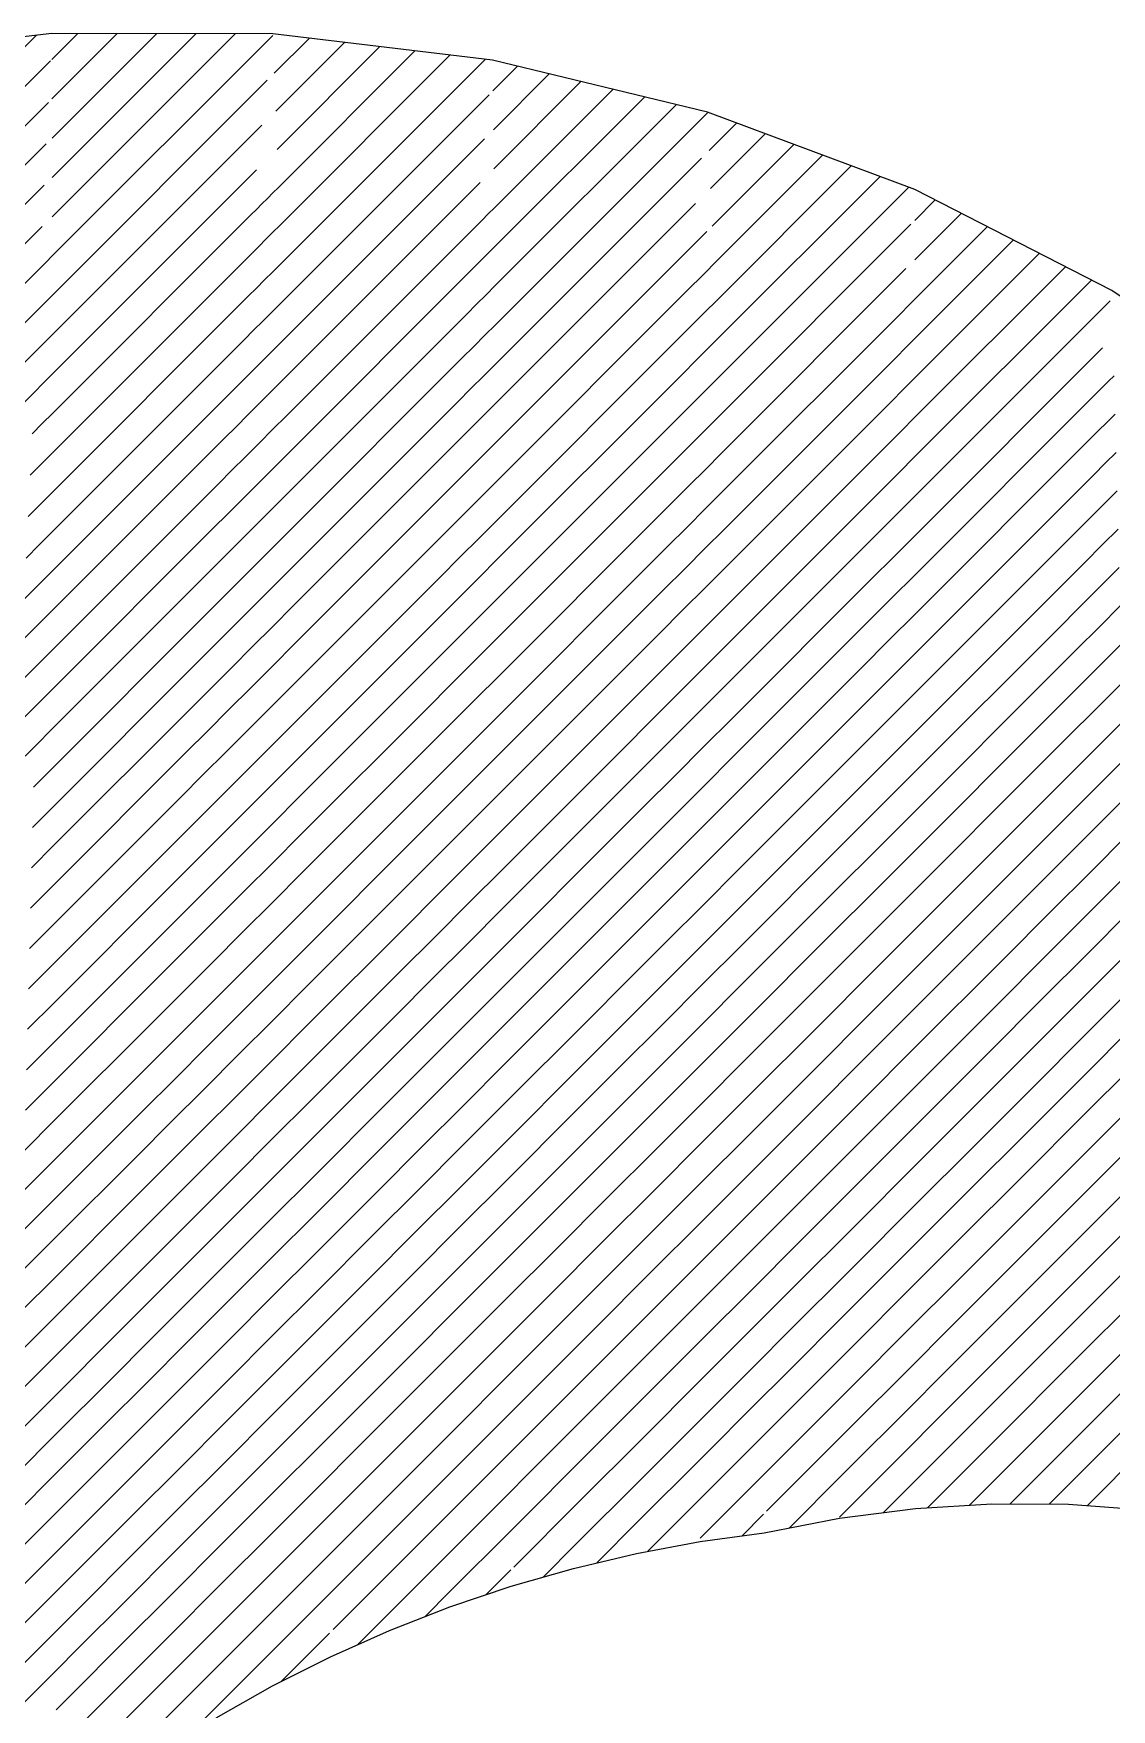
# Model space of a CAD drawing. Extents: x 0 to 13080, y 0 to 6750.
# Drawn here: x 12356.2 to 12370.71, y 1185.75 to 1208.31 of the extents above; entities that cross this region are included whole.
import ezdxf

# ---------------------------------------------------------------- set-up
doc = ezdxf.new("R2010")
doc.units = 0
doc.header["$MEASUREMENT"] = 0
doc.layers.add('MTH-CARIMBO-TXT1', color=1, linetype='CONTINUOUS')

msp = doc.modelspace()

# ---------------------------------------------------------------- linework, layer by layer
at = {"layer": 'MTH-CARIMBO-TXT1', "linetype": 'Continuous'}
for p, q in [((12353.640046, 1205.691481), (12356.239078, 1208.290514)), ((12356.443226, 1207.964332), (12356.792726, 1208.313831)), ((12356.444655, 1207.43543), (12357.322297, 1208.313072)), ((12356.446084, 1206.906529), (12357.851868, 1208.312314)), ((12356.447513, 1206.377628), (12358.38144, 1208.311555)), ((12356.448942, 1205.848727), (12358.911011, 1208.310796)), ((12356.45037, 1205.319825), (12359.418624, 1208.288079)), ((12359.440071, 1207.779195), (12359.911991, 1208.251116)), ((12359.458204, 1207.266999), (12360.385446, 1208.194241)), ((12353.674167, 1205.195272), (12356.424175, 1207.945281)), ((12359.476337, 1206.754802), (12360.858901, 1208.137365)), ((12359.494471, 1206.242605), (12361.332356, 1208.08049)), ((12359.512604, 1205.730408), (12361.80581, 1208.023615)), ((12359.530737, 1205.218212), (12362.279265, 1207.96674)), ((12362.384056, 1207.5412), (12362.71598, 1207.873124)), ((12362.390449, 1207.017264), (12363.142888, 1207.769702)), ((12356.451799, 1204.790924), (12359.345883, 1207.685008)), ((12359.548871, 1204.706015), (12362.331657, 1207.488801)), ((12362.396843, 1206.493327), (12363.569797, 1207.666281)), ((12362.403236, 1205.96939), (12363.996705, 1207.562859)), ((12353.708287, 1204.699062), (12356.396815, 1207.387591)), ((12362.409629, 1205.445453), (12364.423614, 1207.459438)), ((12362.416023, 1204.921517), (12364.850522, 1207.356016)), ((12356.453228, 1204.262023), (12359.273141, 1207.081936)), ((12362.422416, 1204.39758), (12365.273655, 1207.248818)), ((12365.294761, 1206.739595), (12365.663778, 1207.108612)), ((12353.742408, 1204.202853), (12356.369455, 1206.829901)), ((12359.567004, 1204.193818), (12362.271665, 1206.89848)), ((12365.315111, 1206.229615), (12366.050424, 1206.964928)), ((12365.335461, 1205.719634), (12366.43707, 1206.821244)), ((12362.428809, 1203.873643), (12365.192097, 1206.636931)), ((12365.35581, 1205.209654), (12366.823717, 1206.67756)), ((12356.454657, 1203.733121), (12359.2004, 1206.478865)), ((12365.37616, 1204.699673), (12367.210363, 1206.533876)), ((12365.39651, 1204.189693), (12367.597009, 1206.390192)), ((12353.776528, 1203.706643), (12356.342096, 1206.272211)), ((12359.346464, 1206.094599), (12359.420742, 1206.168876)), ((12359.420742, 1206.168876), (12359.494471, 1206.242605)), ((12359.585137, 1203.681622), (12362.211674, 1206.308158)), ((12365.41686, 1203.679713), (12367.983655, 1206.246508)), ((12359.127658, 1205.875793), (12359.199157, 1205.947291)), ((12359.199157, 1205.947291), (12359.272351, 1206.020485)), ((12359.272351, 1206.020485), (12359.346464, 1206.094599)), ((12362.321886, 1205.88804), (12362.403236, 1205.96939)), ((12362.435203, 1203.349706), (12365.11054, 1206.025044)), ((12368.06684, 1205.799363), (12368.341945, 1206.074468)), ((12353.810649, 1203.210434), (12356.314736, 1205.714521)), ((12356.456086, 1203.20422), (12359.127658, 1205.875793)), ((12359.420609, 1205.638414), (12359.512604, 1205.730408)), ((12359.603271, 1203.169425), (12362.151683, 1205.717837)), ((12362.151683, 1205.717837), (12362.237811, 1205.803965)), ((12362.237811, 1205.803965), (12362.321886, 1205.88804)), ((12365.437209, 1203.169732), (12368.014029, 1205.746552)), ((12368.067046, 1205.269239), (12368.692481, 1205.894674)), ((12368.067252, 1204.739115), (12369.043017, 1205.71488)), ((12359.144128, 1205.361933), (12359.235456, 1205.45326)), ((12359.235456, 1205.45326), (12359.32793, 1205.545735)), ((12359.32793, 1205.545735), (12359.420609, 1205.638414)), ((12365.028983, 1205.413156), (12365.112367, 1205.49654)), ((12365.112367, 1205.49654), (12365.191441, 1205.575615)), ((12365.191441, 1205.575615), (12365.265873, 1205.650047)), ((12368.067458, 1204.208991), (12369.393554, 1205.535086)), ((12356.287376, 1205.156831), (12356.367365, 1205.23682)), ((12356.367365, 1205.23682), (12356.45037, 1205.319825)), ((12356.457514, 1202.675319), (12359.054917, 1205.272721)), ((12359.054917, 1205.272721), (12359.144128, 1205.361933)), ((12362.091691, 1205.127515), (12362.200549, 1205.236373)), ((12362.200549, 1205.236373), (12362.306811, 1205.342635)), ((12362.306811, 1205.342635), (12362.409629, 1205.445453)), ((12362.441596, 1202.82577), (12365.028983, 1205.413156)), ((12368.067665, 1203.678867), (12369.74409, 1205.355293)), ((12353.844769, 1202.714224), (12356.287376, 1205.156831)), ((12359.309396, 1204.996871), (12359.420477, 1205.107951)), ((12359.420477, 1205.107951), (12359.530737, 1205.218212)), ((12359.621404, 1202.657228), (12362.091691, 1205.127515)), ((12365.058535, 1204.912379), (12365.163903, 1205.017747)), ((12365.163903, 1205.017747), (12365.263084, 1205.116928)), ((12365.263084, 1205.116928), (12365.35581, 1205.209654)), ((12365.457559, 1202.659752), (12367.946983, 1205.149176)), ((12368.067871, 1203.148744), (12370.094626, 1205.175499)), ((12356.354134, 1204.693258), (12356.451799, 1204.790924)), ((12358.982176, 1204.66965), (12359.0891, 1204.776574)), ((12359.0891, 1204.776574), (12359.198561, 1204.886035)), ((12359.198561, 1204.886035), (12359.309396, 1204.996871)), ((12362.163287, 1204.668781), (12362.291736, 1204.79723)), ((12362.291736, 1204.79723), (12362.416023, 1204.921517)), ((12362.447989, 1202.301833), (12364.947425, 1204.801269)), ((12364.947425, 1204.801269), (12365.058535, 1204.912379)), ((12368.068077, 1202.61862), (12370.445162, 1204.995705)), ((12353.87889, 1202.218015), (12356.260016, 1204.599141)), ((12356.260016, 1204.599141), (12356.354134, 1204.693258)), ((12356.458943, 1202.146418), (12358.982176, 1204.66965)), ((12359.290862, 1204.448006), (12359.420345, 1204.577489)), ((12359.420345, 1204.577489), (12359.548871, 1204.706015)), ((12362.0317, 1204.537194), (12362.163287, 1204.668781)), ((12365.136365, 1204.459879), (12365.260295, 1204.583809)), ((12365.260295, 1204.583809), (12365.37616, 1204.699673)), ((12365.477909, 1202.149772), (12367.879937, 1204.5518)), ((12367.879937, 1204.5518), (12367.977654, 1204.649517)), ((12367.977654, 1204.649517), (12368.067252, 1204.739115)), ((12368.068283, 1202.088496), (12370.694557, 1204.71477)), ((12359.161666, 1204.31881), (12359.290862, 1204.448006)), ((12359.639538, 1202.145031), (12362.0317, 1204.537194)), ((12362.276661, 1204.251825), (12362.422416, 1204.39758)), ((12364.865868, 1204.189381), (12365.004704, 1204.328217)), ((12365.004704, 1204.328217), (12365.136365, 1204.459879)), ((12356.232656, 1204.041451), (12356.340902, 1204.149696)), ((12356.340902, 1204.149696), (12356.453228, 1204.262023)), ((12358.909434, 1204.066578), (12359.034071, 1204.191216)), ((12359.034071, 1204.191216), (12359.161666, 1204.31881)), ((12359.420212, 1204.047026), (12359.567004, 1204.193818)), ((12361.971708, 1203.946872), (12362.126024, 1204.101188)), ((12362.126024, 1204.101188), (12362.276661, 1204.251825)), ((12362.454383, 1201.777896), (12364.865868, 1204.189381)), ((12365.257506, 1204.05069), (12365.39651, 1204.189693)), ((12367.945692, 1204.087225), (12368.067458, 1204.208991)), ((12353.913011, 1201.721805), (12356.232656, 1204.041451)), ((12356.460372, 1201.617516), (12358.909434, 1204.066578)), ((12359.124771, 1203.751585), (12359.272328, 1203.899142)), ((12359.272328, 1203.899142), (12359.420212, 1204.047026)), ((12359.657671, 1201.632835), (12361.971708, 1203.946872)), ((12362.261586, 1203.70642), (12362.428809, 1203.873643)), ((12364.950873, 1203.744056), (12365.108827, 1203.90201)), ((12365.108827, 1203.90201), (12365.257506, 1204.05069)), ((12365.498258, 1201.639791), (12367.812891, 1203.954424)), ((12367.812891, 1203.954424), (12367.945692, 1204.087225)), ((12368.068489, 1201.558372), (12370.59261, 1204.082492)), ((12356.32767, 1203.606134), (12356.454657, 1203.733121)), ((12358.979043, 1203.605857), (12359.124771, 1203.751585)), ((12359.42008, 1203.516564), (12359.585137, 1203.681622)), ((12362.088762, 1203.533596), (12362.261586, 1203.70642)), ((12364.78431, 1203.577494), (12364.950873, 1203.744056)), ((12365.254718, 1203.517571), (12365.41686, 1203.679713)), ((12367.913729, 1203.524932), (12368.067665, 1203.678867)), ((12370.673786, 1203.633338), (12370.748596, 1203.708149)), ((12353.947131, 1201.225596), (12356.205296, 1203.483761)), ((12356.205296, 1203.483761), (12356.32767, 1203.606134)), ((12356.461801, 1201.088615), (12358.836693, 1203.463507)), ((12358.836693, 1203.463507), (12358.979043, 1203.605857)), ((12359.253794, 1203.350278), (12359.42008, 1203.516564)), ((12361.911717, 1203.356551), (12362.088762, 1203.533596)), ((12362.460776, 1201.253959), (12364.78431, 1203.577494)), ((12365.081289, 1203.344142), (12365.254718, 1203.517571)), ((12367.745846, 1203.357048), (12367.913729, 1203.524932)), ((12368.068696, 1201.028248), (12370.490662, 1203.450215)), ((12370.490662, 1203.450215), (12370.58807, 1203.547622)), ((12370.58807, 1203.547622), (12370.673786, 1203.633338)), ((12356.314438, 1203.062573), (12356.456086, 1203.20422)), ((12359.087876, 1203.18436), (12359.253794, 1203.350278)), ((12359.675804, 1201.120638), (12361.911717, 1203.356551)), ((12362.246511, 1203.161015), (12362.435203, 1203.349706)), ((12364.897041, 1203.159894), (12365.081289, 1203.344142)), ((12365.518608, 1201.129811), (12367.745846, 1203.357048)), ((12356.177936, 1202.926071), (12356.314438, 1203.062573)), ((12358.763951, 1202.860435), (12358.924015, 1203.020499)), ((12358.924015, 1203.020499), (12359.087876, 1203.18436)), ((12359.23526, 1202.801414), (12359.419947, 1202.986101)), ((12359.419947, 1202.986101), (12359.603271, 1203.169425)), ((12362.0515, 1202.966004), (12362.246511, 1203.161015)), ((12364.702753, 1202.965606), (12364.897041, 1203.159894)), ((12365.053751, 1202.786274), (12365.251929, 1202.984452)), ((12365.251929, 1202.984452), (12365.437209, 1203.169732)), ((12367.881767, 1202.96264), (12368.067871, 1203.148744)), ((12370.52993, 1202.959152), (12370.654196, 1203.083418)), ((12370.654196, 1203.083418), (12370.762651, 1203.191873)), ((12356.46323, 1200.559714), (12358.763951, 1202.860435)), ((12359.050981, 1202.617135), (12359.23526, 1202.801414)), ((12359.693938, 1200.608441), (12361.851725, 1202.766229)), ((12361.851725, 1202.766229), (12362.0515, 1202.966004)), ((12362.231436, 1202.61561), (12362.441596, 1202.82577)), ((12362.467169, 1200.730023), (12364.702753, 1202.965606)), ((12364.84321, 1202.575733), (12365.053751, 1202.786274)), ((12365.538958, 1200.619831), (12367.6788, 1202.759673)), ((12367.6788, 1202.759673), (12367.881767, 1202.96264)), ((12368.068902, 1200.498124), (12370.388715, 1202.817937)), ((12370.388715, 1202.817937), (12370.52993, 1202.959152)), ((12356.301206, 1202.519011), (12356.457514, 1202.675319)), ((12358.868986, 1202.43514), (12359.050981, 1202.617135)), ((12359.419815, 1202.455639), (12359.621404, 1202.657228)), ((12362.014238, 1202.398411), (12362.231436, 1202.61561)), ((12364.621196, 1202.353719), (12364.84321, 1202.575733)), ((12365.24914, 1202.451333), (12365.457559, 1202.659752)), ((12367.849805, 1202.400347), (12368.068077, 1202.61862)), ((12370.47179, 1202.370682), (12370.634605, 1202.533497)), ((12370.634605, 1202.533497), (12370.776706, 1202.675598)), ((12356.150576, 1202.368381), (12356.301206, 1202.519011)), ((12358.69121, 1202.257364), (12358.868986, 1202.43514)), ((12359.216726, 1202.25255), (12359.419815, 1202.455639)), ((12361.791734, 1202.175907), (12362.014238, 1202.398411)), ((12362.216361, 1202.070205), (12362.447989, 1202.301833)), ((12362.473563, 1200.206086), (12364.621196, 1202.353719)), ((12365.026213, 1202.228406), (12365.24914, 1202.451333)), ((12367.611754, 1202.162297), (12367.849805, 1202.400347)), ((12370.286767, 1202.185659), (12370.47179, 1202.370682)), ((12356.287974, 1201.975449), (12356.458943, 1202.146418)), ((12356.464658, 1200.030812), (12358.69121, 1202.257364)), ((12359.014086, 1202.04991), (12359.216726, 1202.25255)), ((12359.419683, 1201.925176), (12359.639538, 1202.145031)), ((12359.712071, 1200.096245), (12361.791734, 1202.175907)), ((12361.976976, 1201.830819), (12362.216361, 1202.070205)), ((12364.789379, 1201.991572), (12365.026213, 1202.228406)), ((12365.246351, 1201.918214), (12365.477909, 1202.149772)), ((12365.559308, 1200.10985), (12367.611754, 1202.162297)), ((12367.817842, 1201.838055), (12368.068283, 1202.088496)), ((12368.069108, 1199.968), (12370.286767, 1202.185659)), ((12370.615015, 1201.983577), (12370.790761, 1202.159323)), ((12356.123216, 1201.810691), (12356.287974, 1201.975449)), ((12358.618468, 1201.654292), (12358.813958, 1201.849782)), ((12358.813958, 1201.849782), (12359.014086, 1202.04991)), ((12359.198192, 1201.703686), (12359.419683, 1201.925176)), ((12364.539638, 1201.741831), (12364.789379, 1201.991572)), ((12364.998675, 1201.670538), (12365.246351, 1201.918214)), ((12370.41365, 1201.782212), (12370.615015, 1201.983577)), ((12356.274742, 1201.431887), (12356.460372, 1201.617516)), ((12356.466087, 1199.501911), (12358.618468, 1201.654292)), ((12358.97719, 1201.482684), (12359.198192, 1201.703686)), ((12359.41955, 1201.394714), (12359.657671, 1201.632835)), ((12361.731742, 1201.585586), (12361.976976, 1201.830819)), ((12362.201286, 1201.5248), (12362.454383, 1201.777896)), ((12362.479956, 1199.682149), (12364.539638, 1201.741831)), ((12364.735547, 1201.40741), (12364.998675, 1201.670538)), ((12365.243562, 1201.385095), (12365.498258, 1201.639791)), ((12367.544708, 1201.564921), (12367.817842, 1201.838055)), ((12370.18482, 1201.553382), (12370.41365, 1201.782212)), ((12370.595425, 1201.433657), (12370.804816, 1201.643048)), ((12356.095856, 1201.253001), (12356.274742, 1201.431887)), ((12358.75893, 1201.264424), (12358.97719, 1201.482684)), ((12359.179658, 1201.154822), (12359.41955, 1201.394714)), ((12359.730204, 1199.584048), (12361.731742, 1201.585586)), ((12361.939713, 1201.263227), (12362.201286, 1201.5248)), ((12364.458081, 1201.129944), (12364.735547, 1201.40741)), ((12365.579657, 1199.59987), (12367.544708, 1201.564921)), ((12367.78588, 1201.275763), (12368.068489, 1201.558372)), ((12368.069314, 1199.437876), (12370.18482, 1201.553382)), ((12370.35551, 1201.193742), (12370.595425, 1201.433657)), ((12358.545727, 1201.051221), (12358.75893, 1201.264424)), ((12361.671751, 1200.995264), (12361.939713, 1201.263227)), ((12362.186211, 1200.979395), (12362.460776, 1201.253959)), ((12364.971137, 1201.112669), (12365.243562, 1201.385095)), ((12367.477663, 1200.967545), (12367.78588, 1201.275763)), ((12370.082872, 1200.921104), (12370.35551, 1201.193742)), ((12356.261511, 1200.888325), (12356.461801, 1201.088615)), ((12356.467516, 1198.97301), (12358.545727, 1201.051221)), ((12358.940295, 1200.915459), (12359.179658, 1201.154822)), ((12359.419418, 1200.864252), (12359.675804, 1201.120638)), ((12359.748338, 1199.071851), (12361.671751, 1200.995264)), ((12361.902451, 1200.695635), (12362.186211, 1200.979395)), ((12362.48635, 1199.158212), (12364.458081, 1201.129944)), ((12364.681716, 1200.823249), (12364.971137, 1201.112669)), ((12365.240773, 1200.851976), (12365.518608, 1201.129811)), ((12365.600007, 1199.089889), (12367.477663, 1200.967545)), ((12367.753918, 1200.71347), (12368.068696, 1201.028248)), ((12370.575835, 1200.883737), (12370.818871, 1201.126773)), ((12356.068496, 1200.695311), (12356.261511, 1200.888325)), ((12358.703901, 1200.679065), (12358.940295, 1200.915459)), ((12359.161124, 1200.605957), (12359.419418, 1200.864252)), ((12362.171137, 1200.43399), (12362.467169, 1200.730023)), ((12364.376523, 1200.518056), (12364.681716, 1200.823249)), ((12364.943598, 1200.554801), (12365.240773, 1200.851976)), ((12368.06952, 1198.907752), (12370.082872, 1200.921104)), ((12370.29737, 1200.605272), (12370.575835, 1200.883737)), ((12356.248279, 1200.344763), (12356.46323, 1200.559714)), ((12358.472985, 1200.448149), (12358.703901, 1200.679065)), ((12358.9034, 1200.348234), (12359.161124, 1200.605957)), ((12359.419285, 1200.333789), (12359.693938, 1200.608441)), ((12361.61176, 1200.404943), (12361.902451, 1200.695635)), ((12362.492743, 1198.634276), (12364.376523, 1200.518056)), ((12364.627885, 1200.239087), (12364.943598, 1200.554801)), ((12365.237984, 1200.318857), (12365.538958, 1200.619831)), ((12367.410617, 1200.370169), (12367.753918, 1200.71347)), ((12367.721956, 1200.151178), (12368.068902, 1200.498124)), ((12369.980925, 1200.288827), (12370.29737, 1200.605272)), ((12370.556244, 1200.333816), (12370.832925, 1200.610497)), ((12356.041137, 1200.137621), (12356.248279, 1200.344763)), ((12356.468945, 1198.444109), (12358.472985, 1200.448149)), ((12358.648873, 1200.093707), (12358.9034, 1200.348234)), ((12359.14259, 1200.057093), (12359.419285, 1200.333789)), ((12359.766471, 1198.559654), (12361.61176, 1200.404943)), ((12361.865189, 1200.128042), (12362.171137, 1200.43399)), ((12364.91606, 1199.996933), (12365.237984, 1200.318857)), ((12365.620357, 1198.579909), (12367.410617, 1200.370169)), ((12368.069727, 1198.377629), (12369.980925, 1200.288827)), ((12370.23923, 1200.016802), (12370.556244, 1200.333816)), ((12358.400244, 1199.845078), (12358.648873, 1200.093707)), ((12358.866505, 1199.781009), (12359.14259, 1200.057093)), ((12359.419153, 1199.803327), (12359.712071, 1200.096245)), ((12361.551768, 1199.814621), (12361.865189, 1200.128042)), ((12362.156062, 1199.888585), (12362.473563, 1200.206086)), ((12364.294966, 1199.906169), (12364.627885, 1200.239087)), ((12365.235196, 1199.785738), (12365.559308, 1200.10985)), ((12367.343571, 1199.772794), (12367.721956, 1200.151178)), ((12370.536654, 1199.783896), (12370.84698, 1200.094222)), ((12356.235047, 1199.801201), (12356.464658, 1200.030812)), ((12356.470374, 1197.915207), (12358.400244, 1199.845078)), ((12359.784604, 1198.047458), (12361.551768, 1199.814621)), ((12361.827927, 1199.56045), (12362.156062, 1199.888585)), ((12362.499136, 1198.110339), (12364.294966, 1199.906169)), ((12364.574053, 1199.654926), (12364.91606, 1199.996933)), ((12367.689993, 1199.588885), (12368.069108, 1199.968)), ((12369.878977, 1199.656549), (12370.23923, 1200.016802)), ((12356.013777, 1199.579931), (12356.235047, 1199.801201)), ((12358.593845, 1199.508348), (12358.866505, 1199.781009)), ((12359.124056, 1199.508229), (12359.419153, 1199.803327)), ((12362.140987, 1199.34318), (12362.479956, 1199.682149)), ((12364.213409, 1199.294281), (12364.574053, 1199.654926)), ((12364.888522, 1199.439065), (12365.235196, 1199.785738)), ((12365.232407, 1199.252619), (12365.579657, 1199.59987)), ((12365.640706, 1198.069929), (12367.343571, 1199.772794)), ((12367.276526, 1199.175418), (12367.689993, 1199.588885)), ((12368.069933, 1197.847505), (12369.878977, 1199.656549)), ((12370.181091, 1199.428332), (12370.536654, 1199.783896)), ((12356.221815, 1199.257639), (12356.466087, 1199.501911)), ((12358.327503, 1199.242006), (12358.593845, 1199.508348)), ((12358.82961, 1199.213784), (12359.124056, 1199.508229)), ((12359.419021, 1199.272864), (12359.730204, 1199.584048)), ((12361.491777, 1199.2243), (12361.827927, 1199.56045)), ((12364.520222, 1199.070765), (12364.888522, 1199.439065)), ((12367.658031, 1199.026593), (12368.069314, 1199.437876)), ((12369.777029, 1199.024271), (12370.181091, 1199.428332)), ((12370.517064, 1199.233976), (12370.861035, 1199.577947)), ((12355.986417, 1199.022241), (12356.221815, 1199.257639)), ((12356.471802, 1197.386306), (12358.327503, 1199.242006)), ((12358.538816, 1198.92299), (12358.82961, 1199.213784)), ((12359.105522, 1198.959365), (12359.419021, 1199.272864)), ((12359.802738, 1197.535261), (12361.491777, 1199.2243)), ((12361.790665, 1198.992858), (12362.140987, 1199.34318)), ((12362.125912, 1198.797775), (12362.48635, 1199.158212)), ((12362.50553, 1197.586402), (12364.213409, 1199.294281)), ((12364.860984, 1198.881197), (12365.232407, 1199.252619)), ((12365.661056, 1197.559948), (12367.276526, 1199.175418)), ((12370.122951, 1198.839862), (12370.517064, 1199.233976)), ((12356.208583, 1198.714077), (12356.467516, 1198.97301)), ((12358.254761, 1198.638935), (12358.538816, 1198.92299)), ((12358.792715, 1198.646559), (12359.105522, 1198.959365)), ((12359.418888, 1198.742402), (12359.748338, 1199.071851)), ((12361.431785, 1198.633978), (12361.790665, 1198.992858)), ((12364.131851, 1198.682394), (12364.520222, 1199.070765)), ((12365.229618, 1198.7195), (12365.600007, 1199.089889)), ((12367.20948, 1198.578042), (12367.658031, 1199.026593)), ((12368.070139, 1197.317381), (12369.777029, 1199.024271)), ((12370.497474, 1198.684055), (12370.87509, 1199.061672)), ((12355.959057, 1198.464551), (12356.208583, 1198.714077)), ((12359.086988, 1198.410501), (12359.418888, 1198.742402)), ((12361.753402, 1198.425265), (12362.125912, 1198.797775)), ((12364.466391, 1198.486603), (12364.860984, 1198.881197)), ((12364.833446, 1198.323328), (12365.229618, 1198.7195)), ((12367.626069, 1198.464301), (12368.06952, 1198.907752)), ((12369.675082, 1198.391994), (12370.122951, 1198.839862)), ((12356.473231, 1196.857405), (12358.254761, 1198.638935)), ((12358.483788, 1198.337631), (12358.792715, 1198.646559)), ((12359.418756, 1198.211939), (12359.766471, 1198.559654)), ((12359.820871, 1197.023064), (12361.431785, 1198.633978)), ((12362.110837, 1198.25237), (12362.492743, 1198.634276)), ((12362.511923, 1197.062465), (12364.131851, 1198.682394)), ((12364.050294, 1198.070507), (12364.466391, 1198.486603)), ((12365.226829, 1198.186381), (12365.620357, 1198.579909)), ((12365.681406, 1197.049968), (12367.20948, 1198.578042)), ((12367.142434, 1197.980666), (12367.626069, 1198.464301)), ((12370.064811, 1198.251392), (12370.497474, 1198.684055)), ((12370.477884, 1198.134135), (12370.889145, 1198.545396)), ((12356.195351, 1198.170515), (12356.468945, 1198.444109)), ((12358.18202, 1198.035863), (12358.483788, 1198.337631)), ((12358.75582, 1198.079334), (12359.086988, 1198.410501)), ((12361.371794, 1198.043657), (12361.753402, 1198.425265)), ((12361.71614, 1197.857673), (12362.110837, 1198.25237)), ((12364.412559, 1197.902442), (12364.833446, 1198.323328)), ((12367.594106, 1197.902008), (12368.069727, 1198.377629)), ((12368.070345, 1196.787257), (12369.675082, 1198.391994)), ((12369.573134, 1197.759716), (12370.064811, 1198.251392)), ((12356.47466, 1196.328503), (12358.18202, 1198.035863)), ((12358.42876, 1197.752273), (12358.75582, 1198.079334)), ((12359.068453, 1197.861637), (12359.418756, 1198.211939)), ((12359.418623, 1197.681477), (12359.784604, 1198.047458)), ((12359.839005, 1196.510867), (12361.371794, 1198.043657)), ((12362.095762, 1197.706965), (12362.499136, 1198.110339)), ((12362.518316, 1196.538529), (12364.050294, 1198.070507)), ((12364.805908, 1197.76546), (12365.226829, 1198.186381)), ((12365.22404, 1197.653262), (12365.640706, 1198.069929)), ((12370.006671, 1197.662922), (12370.477884, 1198.134135)), ((12370.458293, 1197.584215), (12370.9032, 1198.029121)), ((12356.18212, 1197.626953), (12356.470374, 1197.915207)), ((12358.718925, 1197.512108), (12359.068453, 1197.861637)), ((12361.311802, 1197.453335), (12361.71614, 1197.857673)), ((12363.968737, 1197.458619), (12364.412559, 1197.902442)), ((12365.701756, 1196.539988), (12367.142434, 1197.980666)), ((12367.075388, 1197.38329), (12367.594106, 1197.902008)), ((12367.562144, 1197.339716), (12368.069933, 1197.847505)), ((12358.109278, 1197.432792), (12358.42876, 1197.752273)), ((12359.049919, 1197.312773), (12359.418623, 1197.681477)), ((12361.678878, 1197.290081), (12362.095762, 1197.706965)), ((12362.080687, 1197.16156), (12362.50553, 1197.586402)), ((12364.358728, 1197.31828), (12364.805908, 1197.76546)), ((12364.77837, 1197.207592), (12365.22404, 1197.653262)), ((12365.221251, 1197.120143), (12365.661056, 1197.559948)), ((12368.070551, 1196.257133), (12369.573134, 1197.759716)), ((12369.471187, 1197.127438), (12370.006671, 1197.662922)), ((12369.948531, 1197.074452), (12370.458293, 1197.584215)), ((12356.168888, 1197.083391), (12356.471802, 1197.386306)), ((12356.476089, 1195.799602), (12358.109278, 1197.432792)), ((12358.373731, 1197.166914), (12358.718925, 1197.512108)), ((12359.418491, 1197.151014), (12359.802738, 1197.535261)), ((12359.857138, 1195.998671), (12361.311802, 1197.453335)), ((12362.52471, 1196.014592), (12363.968737, 1197.458619)), ((12365.722105, 1196.030007), (12367.075388, 1197.38329)), ((12367.008343, 1196.785914), (12367.562144, 1197.339716)), ((12370.438703, 1197.034294), (12370.917255, 1197.512846)), ((12358.036537, 1196.82972), (12358.373731, 1197.166914)), ((12358.68203, 1196.944883), (12359.049919, 1197.312773)), ((12359.031385, 1196.763908), (12359.418491, 1197.151014)), ((12361.251811, 1196.863014), (12361.678878, 1197.290081)), ((12361.641616, 1196.722489), (12362.080687, 1197.16156)), ((12363.887179, 1196.846732), (12364.358728, 1197.31828)), ((12364.304897, 1196.734119), (12364.77837, 1197.207592)), ((12364.750832, 1196.649724), (12365.221251, 1197.120143)), ((12367.530182, 1196.777423), (12368.070139, 1197.317381)), ((12368.070758, 1195.727009), (12369.471187, 1197.127438)), ((12358.318703, 1196.581556), (12358.68203, 1196.944883)), ((12359.418359, 1196.620552), (12359.820871, 1197.023064)), ((12362.065612, 1196.616155), (12362.511923, 1197.062465)), ((12365.218462, 1196.587024), (12365.681406, 1197.049968)), ((12369.369239, 1196.495161), (12369.948531, 1197.074452)), ((12369.890391, 1196.485983), (12370.438703, 1197.034294)), ((12370.419113, 1196.484374), (12370.931309, 1196.996571)), ((12356.155656, 1196.539829), (12356.473231, 1196.857405)), ((12356.477518, 1195.270701), (12358.036537, 1196.82972)), ((12358.645135, 1196.377658), (12359.031385, 1196.763908)), ((12359.875271, 1195.486474), (12361.251811, 1196.863014)), ((12361.19182, 1196.272692), (12361.641616, 1196.722489)), ((12362.531103, 1195.490655), (12363.887179, 1196.846732)), ((12363.805622, 1196.234844), (12364.304897, 1196.734119)), ((12365.742455, 1195.520027), (12367.008343, 1196.785914)), ((12366.941297, 1196.188539), (12367.530182, 1196.777423)), ((12367.498219, 1196.215131), (12368.070345, 1196.787257)), ((12357.963795, 1196.226649), (12358.318703, 1196.581556)), ((12359.012851, 1196.215044), (12359.418359, 1196.620552)), ((12359.418226, 1196.090089), (12359.839005, 1196.510867)), ((12361.604354, 1196.154896), (12362.065612, 1196.616155)), ((12362.050537, 1196.07075), (12362.518316, 1196.538529)), ((12364.251065, 1196.149958), (12364.750832, 1196.649724)), ((12364.723294, 1196.091856), (12365.218462, 1196.587024)), ((12365.215673, 1196.053906), (12365.701756, 1196.539988)), ((12368.070964, 1195.196885), (12369.369239, 1196.495161)), ((12369.267292, 1195.862883), (12369.890391, 1196.485983)), ((12369.832251, 1195.897513), (12370.419113, 1196.484374)), ((12370.399523, 1195.934454), (12370.945364, 1196.480295)), ((12356.142424, 1195.996267), (12356.47466, 1196.328503)), ((12356.478946, 1194.7418), (12357.963795, 1196.226649)), ((12358.263674, 1195.996198), (12358.645135, 1196.377658)), ((12358.60824, 1195.810433), (12359.012851, 1196.215044)), ((12359.893405, 1194.974277), (12361.19182, 1196.272692)), ((12362.537496, 1194.966718), (12363.805622, 1196.234844)), ((12366.874251, 1195.591163), (12367.498219, 1196.215131)), ((12367.466257, 1195.652839), (12368.070551, 1196.257133)), ((12357.891054, 1195.623577), (12358.263674, 1195.996198)), ((12358.994317, 1195.66618), (12359.418226, 1196.090089)), ((12359.418094, 1195.559627), (12359.857138, 1195.998671)), ((12361.131828, 1195.682371), (12361.604354, 1196.154896)), ((12361.567091, 1195.587304), (12362.050537, 1196.07075)), ((12362.035462, 1195.525345), (12362.52471, 1196.014592)), ((12363.724064, 1195.622957), (12364.251065, 1196.149958)), ((12364.197234, 1195.565796), (12364.723294, 1196.091856)), ((12364.695755, 1195.533987), (12365.215673, 1196.053906)), ((12365.212885, 1195.520787), (12365.722105, 1196.030007)), ((12365.762805, 1195.010047), (12366.941297, 1196.188539)), ((12356.129192, 1195.452706), (12356.476089, 1195.799602)), ((12358.208646, 1195.410839), (12358.60824, 1195.810433)), ((12368.07117, 1194.666761), (12369.267292, 1195.862883)), ((12369.165344, 1195.230605), (12369.832251, 1195.897513)), ((12369.774111, 1195.309043), (12370.399523, 1195.934454)), ((12370.379932, 1195.384533), (12370.959419, 1195.96402)), ((12356.480375, 1194.212898), (12357.891054, 1195.623577)), ((12358.571345, 1195.243208), (12358.994317, 1195.66618)), ((12358.975783, 1195.117316), (12359.418094, 1195.559627)), ((12359.911538, 1194.462081), (12361.131828, 1195.682371)), ((12361.071837, 1195.092049), (12361.567091, 1195.587304)), ((12362.54389, 1194.442782), (12363.724064, 1195.622957)), ((12363.642507, 1195.011069), (12364.197234, 1195.565796)), ((12364.143403, 1194.981635), (12364.695755, 1195.533987)), ((12365.783155, 1194.500066), (12366.874251, 1195.591163)), ((12366.807205, 1194.993787), (12367.466257, 1195.652839)), ((12367.434295, 1195.090546), (12368.070758, 1195.727009)), ((12357.818312, 1195.020506), (12358.208646, 1195.410839)), ((12359.417962, 1195.029164), (12359.875271, 1195.486474)), ((12361.529829, 1195.019712), (12362.035462, 1195.525345)), ((12362.020387, 1194.97994), (12362.531103, 1195.490655)), ((12364.668217, 1194.976119), (12365.212885, 1195.520787)), ((12365.210096, 1194.987668), (12365.742455, 1195.520027)), ((12369.063397, 1194.598328), (12369.774111, 1195.309043)), ((12369.715972, 1194.720573), (12370.379932, 1195.384533)), ((12370.360342, 1194.834613), (12370.973474, 1195.447745)), ((12356.11596, 1194.909144), (12356.477518, 1195.270701)), ((12358.153618, 1194.825481), (12358.571345, 1195.243208)), ((12358.53445, 1194.675983), (12358.975783, 1195.117316)), ((12359.929671, 1193.949884), (12361.071837, 1195.092049)), ((12366.74016, 1194.396411), (12367.434295, 1195.090546)), ((12367.402332, 1194.528254), (12368.070964, 1195.196885)), ((12368.071376, 1194.136638), (12369.165344, 1195.230605)), ((12356.481804, 1193.683997), (12357.818312, 1195.020506)), ((12358.957249, 1194.568452), (12359.417962, 1195.029164)), ((12359.417829, 1194.498702), (12359.893405, 1194.974277)), ((12361.011845, 1194.501728), (12361.529829, 1195.019712)), ((12361.492567, 1194.452119), (12362.020387, 1194.97994)), ((12362.005312, 1194.434535), (12362.537496, 1194.966718)), ((12362.550283, 1193.918845), (12363.642507, 1195.011069)), ((12363.56095, 1194.399182), (12364.143403, 1194.981635)), ((12364.089571, 1194.397473), (12364.668217, 1194.976119)), ((12364.640679, 1194.418251), (12365.210096, 1194.987668)), ((12365.207307, 1194.454549), (12365.762805, 1195.010047)), ((12365.803504, 1193.990086), (12366.807205, 1194.993787)), ((12370.340752, 1194.284693), (12370.987529, 1194.93147)), ((12356.102728, 1194.365582), (12356.478946, 1194.7418)), ((12357.745571, 1194.417434), (12358.153618, 1194.825481)), ((12358.098589, 1194.240122), (12358.53445, 1194.675983)), ((12367.37037, 1193.965961), (12368.07117, 1194.666761)), ((12368.961449, 1193.96605), (12369.715972, 1194.720573)), ((12369.657832, 1194.132103), (12370.360342, 1194.834613)), ((12356.483233, 1193.155096), (12357.745571, 1194.417434)), ((12358.497555, 1194.108758), (12358.957249, 1194.568452)), ((12358.938715, 1194.019588), (12359.417829, 1194.498702)), ((12359.417697, 1193.968239), (12359.911538, 1194.462081)), ((12359.947805, 1193.437687), (12361.011845, 1194.501728)), ((12360.951854, 1193.911406), (12361.492567, 1194.452119)), ((12361.455305, 1193.884527), (12362.005312, 1194.434535)), ((12361.990237, 1193.88913), (12362.54389, 1194.442782)), ((12362.556676, 1193.394908), (12363.56095, 1194.399182)), ((12364.03574, 1193.813312), (12364.640679, 1194.418251)), ((12364.613141, 1193.860383), (12365.207307, 1194.454549)), ((12365.204518, 1193.92143), (12365.783155, 1194.500066)), ((12366.673114, 1193.799035), (12367.402332, 1194.528254)), ((12368.071583, 1193.606514), (12369.063397, 1194.598328)), ((12370.321162, 1193.734773), (12371.001584, 1194.415194)), ((12356.089497, 1193.82202), (12356.480375, 1194.212898)), ((12357.67283, 1193.814362), (12358.098589, 1194.240122)), ((12363.479392, 1193.787294), (12364.089571, 1194.397473)), ((12365.823854, 1193.480105), (12366.74016, 1194.396411)), ((12369.599692, 1193.543633), (12370.340752, 1194.284693)), ((12358.043561, 1193.654764), (12358.497555, 1194.108758)), ((12358.46066, 1193.541533), (12358.938715, 1194.019588)), ((12358.920181, 1193.470724), (12359.417697, 1193.968239)), ((12359.417564, 1193.437777), (12359.929671, 1193.949884)), ((12365.201729, 1193.388311), (12365.803504, 1193.990086)), ((12366.606068, 1193.20166), (12367.37037, 1193.965961)), ((12367.338408, 1193.403669), (12368.071376, 1194.136638)), ((12368.071789, 1193.07639), (12368.961449, 1193.96605)), ((12368.859502, 1193.333773), (12369.657832, 1194.132103)), ((12356.484662, 1192.626194), (12357.67283, 1193.814362)), ((12359.965938, 1192.92549), (12360.951854, 1193.911406)), ((12360.891862, 1193.321085), (12361.455305, 1193.884527)), ((12361.418043, 1193.316935), (12361.990237, 1193.88913)), ((12361.975163, 1193.343725), (12362.550283, 1193.918845)), ((12362.56307, 1192.870972), (12363.479392, 1193.787294)), ((12363.397835, 1193.175407), (12364.03574, 1193.813312)), ((12363.981909, 1193.22915), (12364.613141, 1193.860383)), ((12364.585603, 1193.302515), (12365.204518, 1193.92143)), ((12365.844204, 1192.970125), (12366.673114, 1193.799035)), ((12369.541552, 1192.955163), (12370.321162, 1193.734773)), ((12370.301571, 1193.184852), (12371.015639, 1193.898919)), ((12356.076265, 1193.278458), (12356.481804, 1193.683997)), ((12357.600088, 1193.211291), (12358.043561, 1193.654764)), ((12357.988533, 1193.069405), (12358.46066, 1193.541533)), ((12367.306445, 1192.841377), (12368.071583, 1193.606514)), ((12368.757554, 1192.701495), (12369.599692, 1193.543633)), ((12358.423765, 1192.974307), (12358.920181, 1193.470724)), ((12358.901647, 1192.92186), (12359.417564, 1193.437777)), ((12359.417432, 1192.907314), (12359.947805, 1193.437687)), ((12359.984071, 1192.413294), (12360.891862, 1193.321085)), ((12360.831871, 1192.730763), (12361.418043, 1193.316935)), ((12361.38078, 1192.749343), (12361.975163, 1193.343725)), ((12361.960088, 1192.79832), (12362.556676, 1193.394908)), ((12363.928077, 1192.644989), (12364.585603, 1193.302515)), ((12364.558065, 1192.744646), (12365.201729, 1193.388311)), ((12365.19894, 1192.855192), (12365.823854, 1193.480105)), ((12366.539023, 1192.604284), (12367.338408, 1193.403669)), ((12368.071995, 1192.546266), (12368.859502, 1193.333773)), ((12370.281981, 1192.634932), (12371.029693, 1193.382644)), ((12356.063033, 1192.734896), (12356.483233, 1193.155096)), ((12356.48609, 1192.097293), (12357.600088, 1193.211291)), ((12357.527347, 1192.608219), (12357.988533, 1193.069405)), ((12362.569463, 1192.347035), (12363.397835, 1193.175407)), ((12363.316278, 1192.563519), (12363.981909, 1193.22915)), ((12365.864553, 1192.460145), (12366.606068, 1193.20166)), ((12367.274483, 1192.279084), (12368.071789, 1193.07639)), ((12369.483412, 1192.366693), (12370.301571, 1193.184852)), ((12357.933504, 1192.484047), (12358.423765, 1192.974307)), ((12358.38687, 1192.407082), (12358.901647, 1192.92186)), ((12358.883113, 1192.372995), (12359.417432, 1192.907314)), ((12359.4173, 1192.376852), (12359.965938, 1192.92549)), ((12361.945013, 1192.252915), (12362.56307, 1192.870972)), ((12364.530527, 1192.186778), (12365.19894, 1192.855192)), ((12365.196151, 1192.322073), (12365.844204, 1192.970125)), ((12366.471977, 1192.006908), (12367.306445, 1192.841377)), ((12368.655607, 1192.069217), (12369.541552, 1192.955163)), ((12370.262391, 1192.085012), (12371.043748, 1192.866369)), ((12356.049801, 1192.191334), (12356.484662, 1192.626194)), ((12356.487519, 1191.568392), (12357.527347, 1192.608219)), ((12360.002205, 1191.901097), (12360.831871, 1192.730763)), ((12360.77188, 1192.140442), (12361.38078, 1192.749343)), ((12361.343518, 1192.18175), (12361.960088, 1192.79832)), ((12363.23472, 1191.951632), (12363.928077, 1192.644989)), ((12363.874246, 1192.060828), (12364.558065, 1192.744646)), ((12365.884903, 1191.950164), (12366.539023, 1192.604284)), ((12368.072201, 1192.016142), (12368.757554, 1192.701495)), ((12369.425272, 1191.778223), (12370.281981, 1192.634932)), ((12357.454605, 1192.005148), (12357.933504, 1192.484047)), ((12357.878476, 1191.898688), (12358.38687, 1192.407082)), ((12358.349975, 1191.839857), (12358.883113, 1192.372995)), ((12358.864579, 1191.824131), (12359.4173, 1192.376852)), ((12359.417167, 1191.846389), (12359.984071, 1192.413294)), ((12362.575856, 1191.823098), (12363.316278, 1192.563519)), ((12365.193363, 1191.788954), (12365.864553, 1192.460145)), ((12367.242521, 1191.716792), (12368.071995, 1192.546266)), ((12360.711888, 1191.55012), (12361.343518, 1192.18175)), ((12361.306256, 1191.614158), (12361.945013, 1192.252915)), ((12361.929938, 1191.70751), (12362.569463, 1192.347035)), ((12363.820415, 1191.476666), (12364.530527, 1192.186778)), ((12364.502989, 1191.62891), (12365.196151, 1192.322073)), ((12366.404931, 1191.409532), (12367.274483, 1192.279084)), ((12368.553659, 1191.43694), (12369.483412, 1192.366693)), ((12370.242801, 1191.535091), (12371.057803, 1192.350094)), ((12356.036569, 1191.647772), (12356.48609, 1192.097293)), ((12356.488948, 1191.039491), (12357.454605, 1192.005148)), ((12360.020338, 1191.3889), (12360.77188, 1192.140442)), ((12362.58225, 1191.299161), (12363.23472, 1191.951632)), ((12363.153163, 1191.339744), (12363.874246, 1192.060828)), ((12365.190574, 1191.255835), (12365.884903, 1191.950164)), ((12365.905253, 1191.440184), (12366.471977, 1192.006908)), ((12367.210559, 1191.154499), (12368.072201, 1192.016142)), ((12368.072407, 1191.486018), (12368.655607, 1192.069217)), ((12369.367132, 1191.189753), (12370.262391, 1192.085012)), ((12357.381864, 1191.402076), (12357.878476, 1191.898688)), ((12357.823448, 1191.31333), (12358.349975, 1191.839857)), ((12358.31308, 1191.272632), (12358.864579, 1191.824131)), ((12358.846045, 1191.275267), (12359.417167, 1191.846389)), ((12359.417035, 1191.315927), (12360.002205, 1191.901097)), ((12361.268994, 1191.046566), (12361.929938, 1191.70751)), ((12361.914863, 1191.162105), (12362.575856, 1191.823098)), ((12364.475451, 1191.071042), (12365.193363, 1191.788954)), ((12366.337885, 1190.812156), (12367.242521, 1191.716792)), ((12368.451711, 1190.804662), (12369.425272, 1191.778223)), ((12370.223211, 1190.985171), (12371.071858, 1191.833818)), ((12356.023337, 1191.10421), (12356.487519, 1191.568392)), ((12360.038471, 1190.876704), (12360.711888, 1191.55012)), ((12360.651897, 1190.959799), (12361.306256, 1191.614158)), ((12363.071605, 1190.727857), (12363.820415, 1191.476666)), ((12363.766583, 1190.892505), (12364.502989, 1191.62891)), ((12367.178596, 1190.592207), (12368.072407, 1191.486018)), ((12369.308992, 1190.601283), (12370.242801, 1191.535091)), ((12356.490377, 1190.510589), (12357.381864, 1191.402076)), ((12357.309122, 1190.799005), (12357.823448, 1191.31333)), ((12357.768419, 1190.727972), (12358.31308, 1191.272632)), ((12358.276185, 1190.705407), (12358.846045, 1191.275267)), ((12358.827511, 1190.726403), (12359.417035, 1191.315927)), ((12359.416902, 1190.785465), (12360.020338, 1191.3889)), ((12361.899788, 1190.6167), (12362.58225, 1191.299161)), ((12362.588643, 1190.775225), (12363.153163, 1191.339744)), ((12364.447912, 1190.513174), (12365.190574, 1191.255835)), ((12365.187785, 1190.722716), (12365.905253, 1191.440184)), ((12365.925603, 1190.930204), (12366.404931, 1191.409532)), ((12368.072614, 1190.955894), (12368.553659, 1191.43694)), ((12370.20362, 1190.435251), (12371.085913, 1191.317543)), ((12356.010106, 1190.560648), (12356.488948, 1191.039491)), ((12360.591905, 1190.369477), (12361.268994, 1191.046566)), ((12361.231732, 1190.478973), (12361.914863, 1191.162105)), ((12363.712752, 1190.308343), (12364.475451, 1191.071042)), ((12366.27084, 1190.214781), (12367.210559, 1191.154499)), ((12368.349764, 1190.172384), (12369.367132, 1191.189753)), ((12356.491806, 1189.981688), (12357.309122, 1190.799005)), ((12359.41677, 1190.255002), (12360.038471, 1190.876704)), ((12360.056605, 1190.364507), (12360.651897, 1190.959799)), ((12362.990048, 1190.115969), (12363.766583, 1190.892505)), ((12365.184996, 1190.189597), (12365.925603, 1190.930204)), ((12365.945952, 1190.420223), (12366.337885, 1190.812156)), ((12367.146634, 1190.029915), (12368.072614, 1190.955894)), ((12368.07282, 1190.42577), (12368.451711, 1190.804662)), ((12369.250853, 1190.012813), (12370.223211, 1190.985171)), ((12370.18403, 1189.88533), (12371.099968, 1190.801268)), ((12357.236381, 1190.195933), (12357.768419, 1190.727972)), ((12357.713391, 1190.142613), (12358.276185, 1190.705407)), ((12358.23929, 1190.138182), (12358.827511, 1190.726403)), ((12358.808977, 1190.177539), (12359.416902, 1190.785465)), ((12361.194469, 1189.911381), (12361.899788, 1190.6167)), ((12361.884713, 1190.071295), (12362.588643, 1190.775225)), ((12362.595036, 1190.251288), (12363.071605, 1190.727857)), ((12364.420374, 1189.955306), (12365.187785, 1190.722716)), ((12366.203794, 1189.617405), (12367.178596, 1190.592207)), ((12368.247816, 1189.540107), (12369.308992, 1190.601283)), ((12355.996874, 1190.017086), (12356.490377, 1190.510589)), ((12359.416638, 1189.72454), (12360.056605, 1190.364507)), ((12360.074738, 1189.85231), (12360.591905, 1190.369477)), ((12360.531914, 1189.779156), (12361.231732, 1190.478973)), ((12363.658921, 1189.724182), (12364.447912, 1190.513174)), ((12365.182207, 1189.656478), (12365.945952, 1190.420223)), ((12367.114672, 1189.467622), (12368.07282, 1190.42577)), ((12369.192713, 1189.424343), (12370.20362, 1190.435251)), ((12356.493234, 1189.452787), (12357.236381, 1190.195933)), ((12357.16364, 1189.592862), (12357.713391, 1190.142613)), ((12357.658362, 1189.557255), (12358.23929, 1190.138182)), ((12358.202394, 1189.570957), (12358.808977, 1190.177539)), ((12358.790443, 1189.628675), (12359.41677, 1190.255002)), ((12361.869638, 1189.52589), (12362.595036, 1190.251288)), ((12362.60143, 1189.727351), (12362.990048, 1190.115969)), ((12362.908491, 1189.504082), (12363.712752, 1190.308343)), ((12364.392836, 1189.397437), (12365.184996, 1190.189597)), ((12365.966302, 1189.910243), (12366.27084, 1190.214781)), ((12368.073026, 1189.895647), (12368.349764, 1190.172384)), ((12370.16444, 1189.33541), (12371.114022, 1190.284993)), ((12355.983642, 1189.473524), (12356.491806, 1189.981688)), ((12360.471922, 1189.188834), (12361.194469, 1189.911381)), ((12361.157207, 1189.343789), (12361.884713, 1190.071295)), ((12363.605089, 1189.140021), (12364.420374, 1189.955306)), ((12365.179418, 1189.123359), (12365.966302, 1189.910243)), ((12366.136748, 1189.020029), (12367.146634, 1190.029915)), ((12367.082709, 1188.90533), (12368.073026, 1189.895647)), ((12368.145869, 1188.907829), (12369.250853, 1190.012813)), ((12369.134573, 1188.835873), (12370.18403, 1189.88533)), ((12358.771909, 1189.079811), (12359.416638, 1189.72454)), ((12359.416505, 1189.194077), (12360.074738, 1189.85231)), ((12360.092872, 1189.340113), (12360.531914, 1189.779156)), ((12361.854563, 1188.980485), (12362.60143, 1189.727351)), ((12362.826933, 1188.892195), (12363.658921, 1189.724182)), ((12370.14485, 1188.78549), (12371.128077, 1189.768717)), ((12355.97041, 1188.929962), (12356.493234, 1189.452787)), ((12356.494663, 1188.923885), (12357.16364, 1189.592862)), ((12357.090898, 1188.98979), (12357.658362, 1189.557255)), ((12357.603334, 1188.971896), (12358.202394, 1189.570957)), ((12358.165499, 1189.003731), (12358.790443, 1189.628675)), ((12361.119945, 1188.776197), (12361.869638, 1189.52589)), ((12362.607823, 1189.203414), (12362.908491, 1189.504082)), ((12364.365298, 1188.839569), (12365.182207, 1189.656478)), ((12365.986652, 1189.400263), (12366.203794, 1189.617405)), ((12366.069702, 1188.422653), (12367.114672, 1189.467622)), ((12368.073232, 1189.365523), (12368.247816, 1189.540107)), ((12359.416373, 1188.663615), (12360.092872, 1189.340113)), ((12360.411931, 1188.598513), (12361.157207, 1189.343789)), ((12363.551258, 1188.555859), (12364.392836, 1189.397437)), ((12365.176629, 1188.59024), (12365.986652, 1189.400263)), ((12367.050747, 1188.343037), (12368.073232, 1189.365523)), ((12368.23772, 1188.46935), (12369.192713, 1189.424343)), ((12369.348676, 1188.519646), (12370.16444, 1189.33541)), ((12370.386209, 1188.496519), (12371.142132, 1189.252442)), ((12356.496092, 1188.394984), (12357.090898, 1188.98979)), ((12357.548306, 1188.386538), (12358.165499, 1189.003731)), ((12358.128604, 1188.436506), (12358.771909, 1189.079811)), ((12358.753375, 1188.530946), (12359.416505, 1189.194077)), ((12360.111005, 1188.827917), (12360.471922, 1189.188834)), ((12361.839488, 1188.43508), (12362.607823, 1189.203414)), ((12362.745376, 1188.280307), (12363.605089, 1189.140021)), ((12364.33776, 1188.281701), (12365.179418, 1189.123359)), ((12366.007001, 1188.890282), (12366.136748, 1189.020029)), ((12355.957178, 1188.3864), (12356.494663, 1188.923885)), ((12357.018157, 1188.386719), (12357.603334, 1188.971896)), ((12359.41624, 1188.133152), (12360.111005, 1188.827917)), ((12360.351939, 1188.008191), (12361.119945, 1188.776197)), ((12361.082683, 1188.208604), (12361.854563, 1188.980485)), ((12362.614216, 1188.679478), (12362.826933, 1188.892195)), ((12363.497427, 1187.971698), (12364.365298, 1188.839569)), ((12365.173841, 1188.057121), (12366.007001, 1188.890282)), ((12366.376482, 1188.199103), (12367.082709, 1188.90533)), ((12367.643086, 1188.405046), (12368.073438, 1188.835399)), ((12368.073438, 1188.835399), (12368.145869, 1188.907829)), ((12368.801823, 1188.503124), (12369.134573, 1188.835873)), ((12369.875699, 1188.516339), (12370.14485, 1188.78549)), ((12358.734841, 1187.982082), (12359.416373, 1188.663615)), ((12360.129138, 1188.31572), (12360.411931, 1188.598513)), ((12361.824413, 1187.889675), (12362.614216, 1188.679478)), ((12362.663819, 1187.66842), (12363.551258, 1188.555859)), ((12364.46705, 1187.880661), (12365.176629, 1188.59024)), ((12355.943946, 1187.842838), (12356.496092, 1188.394984)), ((12356.497521, 1187.866083), (12357.018157, 1188.386719)), ((12356.945415, 1187.783647), (12357.548306, 1188.386538)), ((12357.493277, 1187.801179), (12358.128604, 1188.436506)), ((12358.091709, 1187.869281), (12358.753375, 1188.530946)), ((12359.416108, 1187.60269), (12360.129138, 1188.31572)), ((12361.045421, 1187.641012), (12361.839488, 1188.43508)), ((12365.738659, 1188.091609), (12366.027351, 1188.380302)), ((12358.716307, 1187.433218), (12359.41624, 1188.133152)), ((12360.291948, 1187.417869), (12361.082683, 1188.208604)), ((12361.809338, 1187.34427), (12362.62061, 1188.155541)), ((12362.62061, 1188.155541), (12362.745376, 1188.280307)), ((12363.782424, 1187.726365), (12364.33776, 1188.281701)), ((12355.930714, 1187.299277), (12356.497521, 1187.866083)), ((12357.438249, 1187.215821), (12358.091709, 1187.869281)), ((12358.054814, 1187.302056), (12358.734841, 1187.982082)), ((12360.147272, 1187.803523), (12360.351939, 1188.008191)), ((12361.008158, 1187.07342), (12361.824413, 1187.889675)), ((12363.06158, 1187.535851), (12363.497427, 1187.971698)), ((12356.49895, 1187.337182), (12356.945415, 1187.783647)), ((12356.872674, 1187.180576), (12357.493277, 1187.801179)), ((12359.415976, 1187.072227), (12360.147272, 1187.803523)), ((12360.231957, 1186.827548), (12361.045421, 1187.641012)), ((12362.294635, 1187.299236), (12362.627003, 1187.631604)), ((12358.017919, 1186.734831), (12358.716307, 1187.433218)), ((12358.697772, 1186.884354), (12359.416108, 1187.60269)), ((12360.165405, 1187.291326), (12360.291948, 1187.417869)), ((12355.917483, 1186.755715), (12356.49895, 1187.337182)), ((12356.500378, 1186.80828), (12356.872674, 1187.180576)), ((12356.799932, 1186.577504), (12357.438249, 1187.215821)), ((12357.383221, 1186.630462), (12358.054814, 1187.302056)), ((12359.415843, 1186.541765), (12360.165405, 1187.291326)), ((12361.467348, 1187.00228), (12361.809338, 1187.34427)), ((12358.679238, 1186.33549), (12359.415976, 1187.072227)), ((12360.558353, 1186.623614), (12361.008158, 1187.07342)), ((12355.904251, 1186.212153), (12356.500378, 1186.80828)), ((12357.328192, 1186.045104), (12358.017919, 1186.734831)), ((12357.981024, 1186.167606), (12358.697772, 1186.884354)), ((12359.533928, 1186.129519), (12360.183538, 1186.77913)), ((12356.501807, 1186.279379), (12356.799932, 1186.577504)), ((12356.727191, 1185.974433), (12357.383221, 1186.630462)), ((12358.660704, 1185.786626), (12359.415843, 1186.541765)), ((12355.891019, 1185.668591), (12356.501807, 1186.279379)), ((12357.944129, 1185.600381), (12358.679238, 1186.33549)), ((12357.273164, 1185.459746), (12357.981024, 1186.167606)), ((12356.503236, 1185.750478), (12356.727191, 1185.974433)), ((12356.654449, 1185.371361), (12357.328192, 1186.045104)), ((12358.283524, 1185.409446), (12358.660704, 1185.786626))]:
    msp.add_line(p, q, dxfattribs=at)
for points in [[(12379.583263, 1184.853599), (12379.811744, 1186.084678), (12379.958243, 1187.328181), (12380.022117, 1188.578654), (12380.003086, 1189.830612), (12379.901233, 1191.078565), (12379.717006, 1192.317041), (12379.451211, 1193.540607), (12379.105016, 1194.743898), (12378.679937, 1195.921638), (12378.177839, 1197.068659), (12377.600924, 1198.179934), (12376.951723, 1199.250587), (12376.233082, 1200.275924), (12375.448153, 1201.251449), (12373.18932, 1203.19364), (12370.717345, 1204.856099), (12368.066678, 1206.215656), (12365.27426, 1207.253363), (12362.37901, 1207.954757), (12359.421276, 1208.310065), (12356.442281, 1208.314333), (12353.483541, 1207.967503)], [(12358.655838, 1185.642515), (12359.415726, 1186.070105), (12360.194777, 1186.461693), (12360.991287, 1186.816423), (12361.803513, 1187.13352), (12362.629679, 1187.412288), (12363.467977, 1187.652118), (12364.316573, 1187.852486), (12365.173609, 1188.012953), (12366.037213, 1188.133169), (12367.050006, 1188.329996), (12368.073585, 1188.459523), (12369.103482, 1188.521184), (12370.135204, 1188.514711), (12371.164246, 1188.44013), (12372.186119, 1188.297769), (12373.196363, 1188.088248), (12374.190568, 1187.812482), (12375.164396, 1187.471673), (12376.113596, 1187.06731), (12377.034027, 1186.601158), (12377.921671, 1186.075249), (12378.772654, 1185.491881)]]:
    msp.add_lwpolyline(points, dxfattribs=at)

doc.saveas('drawing.dxf')
